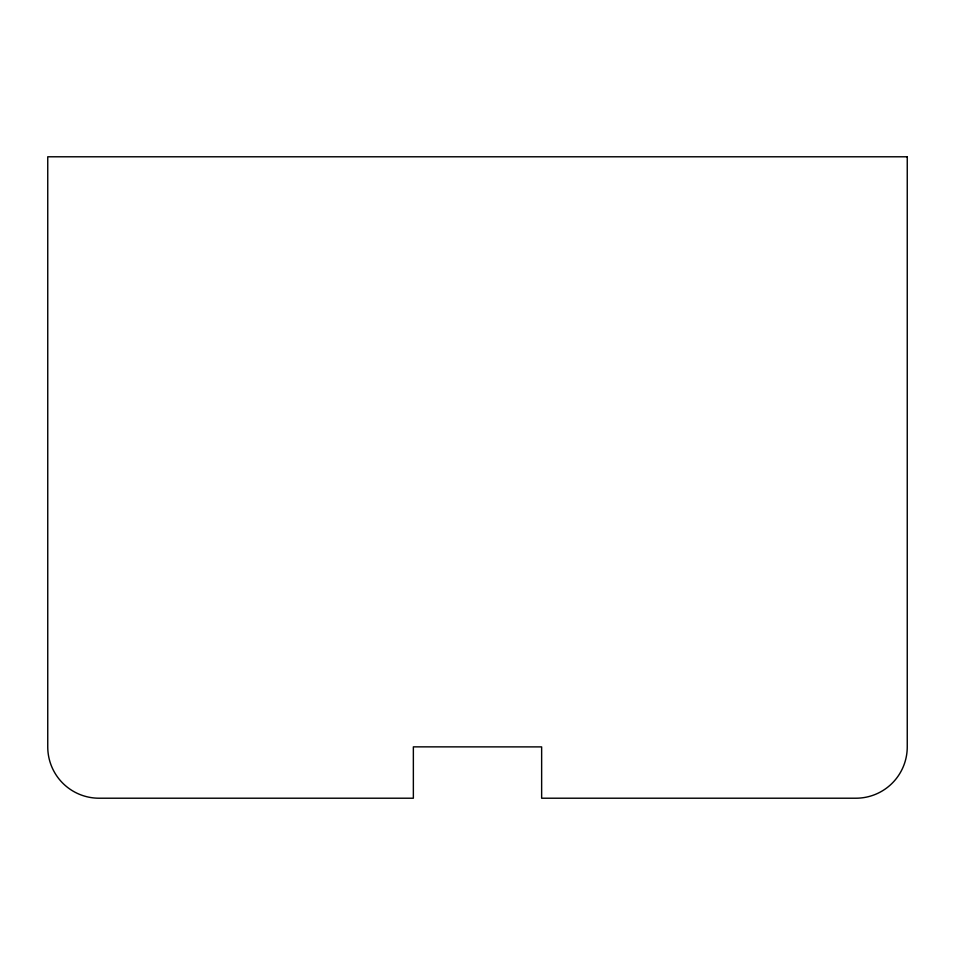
<?xml version="1.0" encoding="UTF-8"?>
<svg xmlns="http://www.w3.org/2000/svg" width="955" height="955" viewBox="0 0 955 955"><rect width="100%" height="100%" fill="white"/><g stroke="black" fill="none" stroke-linecap="round" stroke-linejoin="round"><path stroke-width="1.43" d="M907.25 156.787L47.75 156.787L47.75 746.894A51.319 51.319 0 0 0 99.069 798.213L413.36 798.213L413.36 746.858L541.64 746.894L541.64 798.213L855.931 798.213A51.319 51.319 0 0 0 907.25 746.894L907.25 156.787"/></g></svg>
